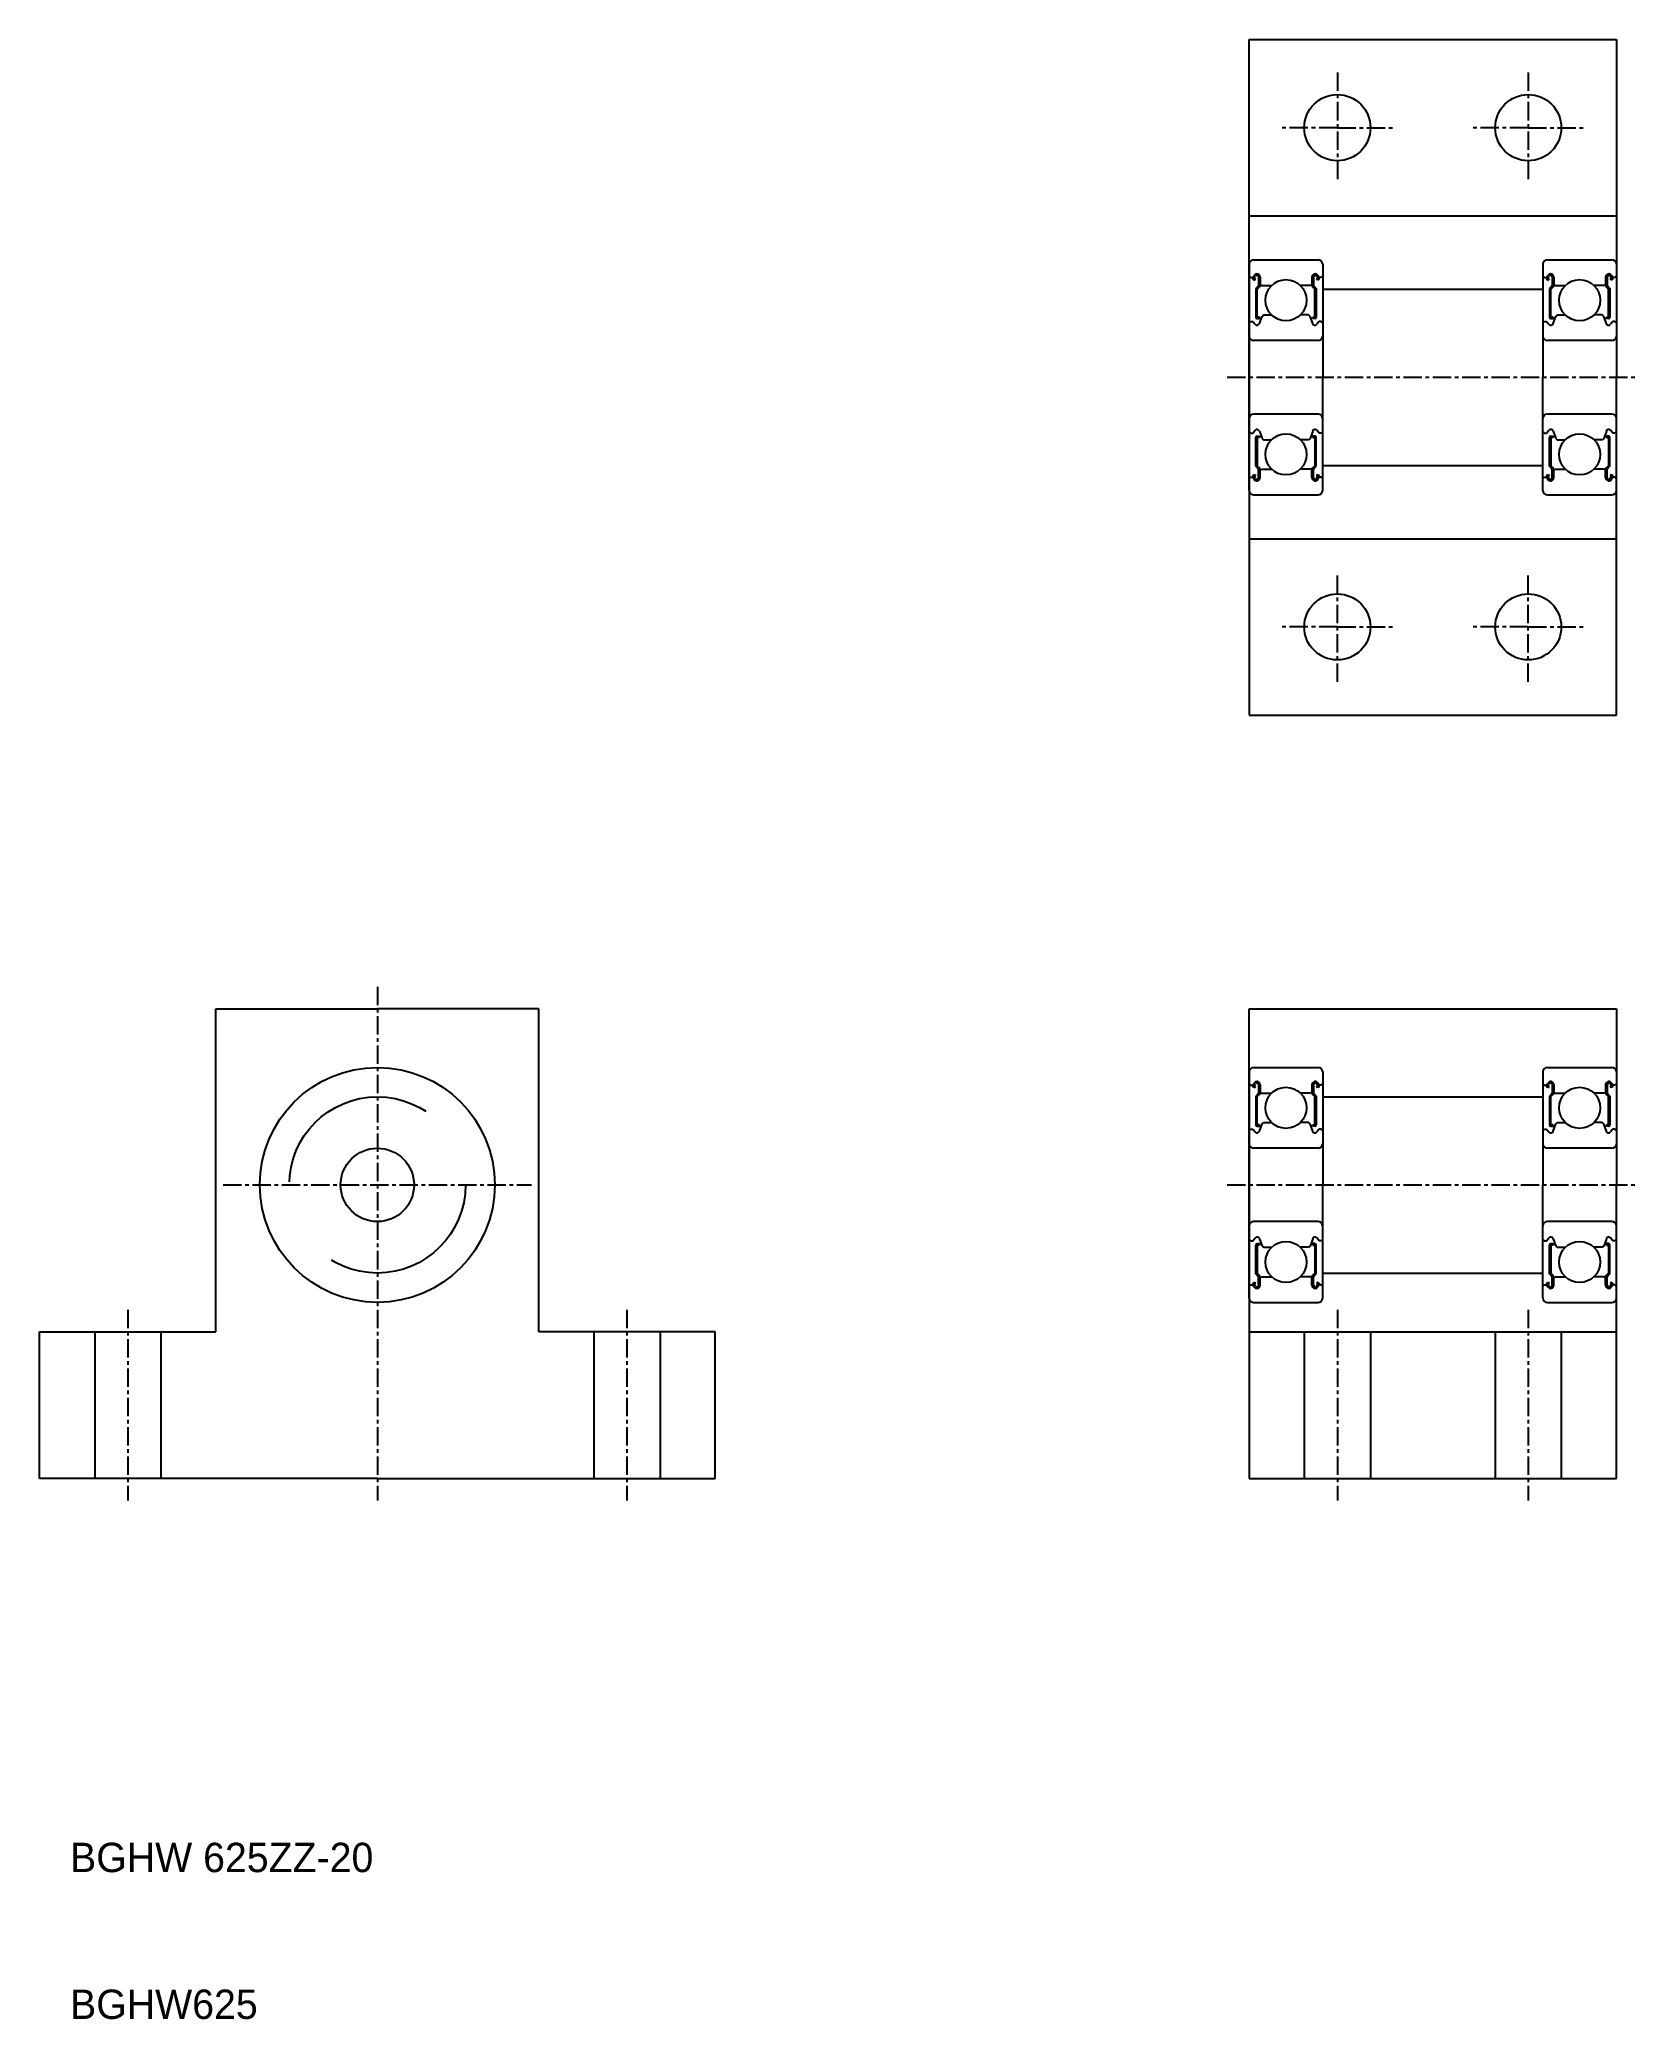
# Model space of a CAD drawing. Extents: x 100 to 208, y 66 to 201.
import ezdxf

# ---------------------------------------------------------------- set-up
doc = ezdxf.new("R2010")
doc.units = 0
doc.linetypes.add('CENTER', pattern=[2, 1.25, -0.25, 0.25, -0.25])
doc.linetypes.add('DASHED', pattern=[19.05, 12.7, -6.35])
doc.layers.get('0').update_dxf_attribs({"linetype": 'CONTINUOUS'})
doc.layers.add('CENTER', color=1, linetype='CENTER')

msp = doc.modelspace()

# ---------------------------------------------------------------- linework, layer by layer
for p, q in [((181.94, 201.2), (206.94, 201.2)), ((181.94, 178.2), (181.94, 201.2)), ((206.94, 201.2), (206.94, 178.2)), ((181.94, 189.2), (206.94, 189.2)), ((182.24, 186.2), (186.64, 186.2)), ((202.24, 186.2), (206.64, 186.2)), ((181.94, 185.9), (181.94, 178.2)), ((181.94, 185.1), (182.04, 185)), ((182.04, 185), (182.19, 185)), ((182.19, 185), (182.27, 185.13)), ((182.22, 184.87), (182.31, 184.82)), ((182.27, 184.95), (182.35, 185.08)), ((182.36, 184.9), (182.27, 184.95)), ((182.31, 184.82), (182.36, 184.9)), ((182.58, 185.02), (182.58, 184.45)), ((182.68, 185.02), (182.68, 184.41)), ((186.21, 185.02), (186.21, 184.41)), ((186.31, 185.02), (186.31, 184.45)), ((186.61, 184.95), (186.53, 185.08)), ((186.53, 184.9), (186.61, 184.95)), ((186.58, 184.82), (186.53, 184.9)), ((186.66, 184.87), (186.58, 184.82)), ((186.7, 185), (186.62, 185.13)), ((186.84, 185), (186.7, 185)), ((186.94, 185.1), (186.84, 185)), ((186.94, 185.9), (186.94, 178.2)), ((201.94, 185.9), (201.94, 178.2)), ((201.94, 185.1), (202.04, 185)), ((202.04, 185), (202.19, 185)), ((202.19, 185), (202.27, 185.13)), ((202.22, 184.87), (202.31, 184.82)), ((202.27, 184.95), (202.35, 185.08)), ((202.36, 184.9), (202.27, 184.95)), ((202.31, 184.82), (202.36, 184.9)), ((202.58, 185.02), (202.58, 184.45)), ((202.68, 185.02), (202.68, 184.41)), ((206.21, 185.02), (206.21, 184.41)), ((206.31, 185.02), (206.31, 184.45)), ((206.61, 184.95), (206.53, 185.08)), ((206.53, 184.9), (206.61, 184.95)), ((206.58, 184.82), (206.53, 184.9)), ((206.66, 184.87), (206.58, 184.82)), ((206.7, 185), (206.62, 185.13)), ((206.84, 185), (206.7, 185)), ((206.94, 185.1), (206.84, 185)), ((206.94, 185.9), (206.94, 178.2)), ((182.58, 184.45), (182.38, 184.25)), ((182.38, 184.25), (182.38, 182.3)), ((182.68, 184.41), (182.48, 184.21)), ((182.48, 182.3), (182.48, 184.21)), ((182.68, 184.55), (182.78, 184.45)), ((182.78, 184.45), (183.46, 184.45)), ((186.11, 184.45), (185.42, 184.45)), ((186.21, 184.55), (186.11, 184.45)), ((186.21, 184.41), (186.4, 184.21)), ((186.31, 184.45), (186.5, 184.25)), ((186.4, 182.3), (186.4, 184.21)), ((186.5, 184.25), (186.5, 182.3)), ((202.58, 184.45), (202.38, 184.25)), ((202.38, 184.25), (202.38, 182.3)), ((202.68, 184.41), (202.48, 184.21)), ((202.48, 182.3), (202.48, 184.21)), ((202.68, 184.55), (202.78, 184.45)), ((202.78, 184.45), (203.46, 184.45)), ((206.11, 184.45), (205.42, 184.45)), ((206.21, 184.55), (206.11, 184.45)), ((206.21, 184.41), (206.4, 184.21)), ((206.31, 184.45), (206.5, 184.25)), ((206.4, 182.3), (206.4, 184.21)), ((206.5, 184.25), (206.5, 182.3)), ((182.63, 182.3), (182.48, 182.3)), ((182.48, 182.2), (182.63, 182.2)), ((182.63, 181.86), (182.81, 182.35)), ((182.63, 182.2), (182.63, 182.3)), ((182.81, 182.35), (182.91, 182.45)), ((182.91, 182.45), (183.46, 182.45)), ((185.98, 182.45), (185.42, 182.45)), ((186.08, 182.35), (185.98, 182.45)), ((186.26, 181.86), (186.08, 182.35)), ((186.26, 182.2), (186.26, 182.3)), ((186.26, 182.3), (186.4, 182.3)), ((186.4, 182.2), (186.26, 182.2)), ((202.63, 182.3), (202.48, 182.3)), ((202.48, 182.2), (202.63, 182.2)), ((202.63, 181.86), (202.81, 182.35)), ((202.63, 182.2), (202.63, 182.3)), ((202.81, 182.35), (202.91, 182.45)), ((202.91, 182.45), (203.46, 182.45)), ((205.98, 182.45), (205.42, 182.45)), ((206.08, 182.35), (205.98, 182.45)), ((206.26, 181.86), (206.08, 182.35)), ((206.26, 182.2), (206.26, 182.3)), ((206.26, 182.3), (206.4, 182.3)), ((206.4, 182.2), (206.26, 182.2)), ((181.94, 181.9), (182.04, 182)), ((182.04, 182), (182.19, 182)), ((182.19, 182), (182.34, 181.81)), ((186.64, 180.7), (182.24, 180.7)), ((186.7, 182), (186.54, 181.81)), ((186.84, 182), (186.7, 182)), ((186.94, 181.9), (186.84, 182)), ((201.94, 181.9), (202.04, 182)), ((202.04, 182), (202.19, 182)), ((202.19, 182), (202.34, 181.81)), ((206.64, 180.7), (202.24, 180.7)), ((206.7, 182), (206.54, 181.81)), ((206.84, 182), (206.7, 182)), ((206.94, 181.9), (206.84, 182)), ((181.94, 178.2), (181.94, 155.2)), ((181.94, 170.5), (181.94, 178.2)), ((186.94, 170.5), (186.94, 178.2)), ((201.94, 170.5), (201.94, 178.2)), ((206.94, 155.2), (206.94, 178.2)), ((206.94, 170.5), (206.94, 178.2)), ((186.64, 175.7), (182.24, 175.7)), ((206.64, 175.7), (202.24, 175.7)), ((181.94, 174.5), (182.04, 174.4)), ((182.04, 174.4), (182.19, 174.4)), ((182.19, 174.4), (182.34, 174.59)), ((182.38, 172.14), (182.38, 174.1)), ((182.48, 174.2), (182.63, 174.2)), ((182.48, 174.1), (182.48, 172.18)), ((182.63, 174.1), (182.48, 174.1)), ((182.63, 174.53), (182.81, 174.04)), ((182.63, 174.2), (182.63, 174.1)), ((182.81, 174.04), (182.91, 173.95)), ((182.91, 173.95), (183.46, 173.95)), ((185.98, 173.95), (185.42, 173.95)), ((186.08, 174.04), (185.98, 173.95)), ((186.26, 174.53), (186.08, 174.04)), ((186.26, 174.2), (186.26, 174.1)), ((186.4, 174.2), (186.26, 174.2)), ((186.26, 174.1), (186.4, 174.1)), ((186.4, 174.1), (186.4, 172.18)), ((186.5, 172.14), (186.5, 174.1)), ((186.7, 174.4), (186.54, 174.59)), ((186.84, 174.4), (186.7, 174.4)), ((186.94, 174.5), (186.84, 174.4)), ((201.94, 174.5), (202.04, 174.4)), ((202.04, 174.4), (202.19, 174.4)), ((202.19, 174.4), (202.34, 174.59)), ((202.38, 172.14), (202.38, 174.1)), ((202.48, 174.2), (202.63, 174.2)), ((202.48, 174.1), (202.48, 172.18)), ((202.63, 174.1), (202.48, 174.1)), ((202.63, 174.53), (202.81, 174.04)), ((202.63, 174.2), (202.63, 174.1)), ((202.81, 174.04), (202.91, 173.95)), ((202.91, 173.95), (203.46, 173.95)), ((205.98, 173.95), (205.42, 173.95)), ((206.08, 174.04), (205.98, 173.95)), ((206.26, 174.53), (206.08, 174.04)), ((206.26, 174.2), (206.26, 174.1)), ((206.4, 174.2), (206.26, 174.2)), ((206.26, 174.1), (206.4, 174.1)), ((206.4, 174.1), (206.4, 172.18)), ((206.5, 172.14), (206.5, 174.1)), ((206.7, 174.4), (206.54, 174.59)), ((206.84, 174.4), (206.7, 174.4)), ((206.94, 174.5), (206.84, 174.4)), ((181.94, 171.3), (182.04, 171.4)), ((182.04, 171.4), (182.19, 171.4)), ((182.19, 171.4), (182.27, 171.26)), ((182.22, 171.53), (182.31, 171.58)), ((182.36, 171.5), (182.27, 171.45)), ((182.27, 171.45), (182.35, 171.31)), ((182.31, 171.58), (182.36, 171.5)), ((182.58, 171.95), (182.38, 172.14)), ((182.68, 171.99), (182.48, 172.18)), ((182.58, 171.37), (182.58, 171.95)), ((182.68, 171.37), (182.68, 171.99)), ((182.68, 171.85), (182.78, 171.95)), ((182.78, 171.95), (183.46, 171.95)), ((186.11, 171.95), (185.42, 171.95)), ((186.21, 171.85), (186.11, 171.95)), ((186.21, 171.99), (186.4, 172.18)), ((186.21, 171.37), (186.21, 171.99)), ((186.31, 171.95), (186.5, 172.14)), ((186.31, 171.37), (186.31, 171.95)), ((186.58, 171.58), (186.53, 171.5)), ((186.53, 171.5), (186.61, 171.45)), ((186.61, 171.45), (186.53, 171.31)), ((186.66, 171.53), (186.58, 171.58)), ((186.7, 171.4), (186.62, 171.26)), ((186.84, 171.4), (186.7, 171.4)), ((186.94, 171.3), (186.84, 171.4)), ((201.94, 171.3), (202.04, 171.4)), ((202.04, 171.4), (202.19, 171.4)), ((202.19, 171.4), (202.27, 171.26)), ((202.22, 171.53), (202.31, 171.58)), ((202.36, 171.5), (202.27, 171.45)), ((202.27, 171.45), (202.35, 171.31)), ((202.31, 171.58), (202.36, 171.5)), ((202.58, 171.95), (202.38, 172.14)), ((202.68, 171.99), (202.48, 172.18)), ((202.58, 171.37), (202.58, 171.95)), ((202.68, 171.37), (202.68, 171.99)), ((202.68, 171.85), (202.78, 171.95)), ((202.78, 171.95), (203.46, 171.95)), ((206.11, 171.95), (205.42, 171.95)), ((206.21, 171.85), (206.11, 171.95)), ((206.21, 171.99), (206.4, 172.18)), ((206.21, 171.37), (206.21, 171.99)), ((206.31, 171.95), (206.5, 172.14)), ((206.31, 171.37), (206.31, 171.95)), ((206.58, 171.58), (206.53, 171.5)), ((206.53, 171.5), (206.61, 171.45)), ((206.61, 171.45), (206.53, 171.31)), ((206.66, 171.53), (206.58, 171.58)), ((206.7, 171.4), (206.62, 171.26)), ((206.84, 171.4), (206.7, 171.4)), ((206.94, 171.3), (206.84, 171.4)), ((182.24, 170.2), (186.64, 170.2)), ((202.24, 170.2), (206.64, 170.2)), ((181.94, 167.2), (206.94, 167.2)), ((181.94, 155.2), (206.94, 155.2)), ((111.56, 113.2), (111.56, 135.2)), ((111.56, 135.2), (122.56, 135.2)), ((133.56, 135.2), (122.56, 135.2)), ((133.56, 113.2), (133.56, 135.2)), ((181.94, 135.2), (206.94, 135.2)), ((181.94, 123.2), (181.94, 135.2)), ((206.94, 135.2), (206.94, 123.2)), ((181.94, 130.9), (181.94, 123.2)), ((182.24, 131.2), (186.64, 131.2)), ((186.94, 130.9), (186.94, 123.2)), ((201.94, 130.9), (201.94, 123.2)), ((202.24, 131.2), (206.64, 131.2)), ((206.94, 130.9), (206.94, 123.2)), ((181.94, 130.1), (182.04, 130)), ((182.04, 130), (182.19, 130)), ((182.19, 130), (182.27, 130.13)), ((182.22, 129.87), (182.31, 129.82)), ((182.27, 129.95), (182.35, 130.08)), ((182.36, 129.9), (182.27, 129.95)), ((182.31, 129.82), (182.36, 129.9)), ((182.58, 129.45), (182.38, 129.25)), ((182.58, 130.02), (182.58, 129.45)), ((182.68, 130.02), (182.68, 129.41)), ((182.68, 129.55), (182.78, 129.45)), ((182.78, 129.45), (183.46, 129.45)), ((186.11, 129.45), (185.42, 129.45)), ((186.21, 129.55), (186.11, 129.45)), ((186.21, 130.02), (186.21, 129.41)), ((186.31, 130.02), (186.31, 129.45)), ((186.31, 129.45), (186.5, 129.25)), ((186.61, 129.95), (186.53, 130.08)), ((186.53, 129.9), (186.61, 129.95)), ((186.58, 129.82), (186.53, 129.9)), ((186.66, 129.87), (186.58, 129.82)), ((186.7, 130), (186.62, 130.13)), ((186.84, 130), (186.7, 130)), ((186.94, 130.1), (186.84, 130)), ((201.94, 130.1), (202.04, 130)), ((202.04, 130), (202.19, 130)), ((202.19, 130), (202.27, 130.13)), ((202.22, 129.87), (202.31, 129.82)), ((202.27, 129.95), (202.35, 130.08)), ((202.36, 129.9), (202.27, 129.95)), ((202.31, 129.82), (202.36, 129.9)), ((202.58, 129.45), (202.38, 129.25)), ((202.58, 130.02), (202.58, 129.45)), ((202.68, 130.02), (202.68, 129.41)), ((202.68, 129.55), (202.78, 129.45)), ((202.78, 129.45), (203.46, 129.45)), ((206.11, 129.45), (205.42, 129.45)), ((206.21, 129.55), (206.11, 129.45)), ((206.21, 130.02), (206.21, 129.41)), ((206.31, 130.02), (206.31, 129.45)), ((206.31, 129.45), (206.5, 129.25)), ((206.61, 129.95), (206.53, 130.08)), ((206.53, 129.9), (206.61, 129.95)), ((206.58, 129.82), (206.53, 129.9)), ((206.66, 129.87), (206.58, 129.82)), ((206.7, 130), (206.62, 130.13)), ((206.84, 130), (206.7, 130)), ((206.94, 130.1), (206.84, 130)), ((182.38, 129.25), (182.38, 127.3)), ((182.68, 129.41), (182.48, 129.21)), ((182.48, 127.3), (182.48, 129.21)), ((186.21, 129.41), (186.4, 129.21)), ((186.4, 127.3), (186.4, 129.21)), ((186.5, 129.25), (186.5, 127.3)), ((202.38, 129.25), (202.38, 127.3)), ((202.68, 129.41), (202.48, 129.21)), ((202.48, 127.3), (202.48, 129.21)), ((206.21, 129.41), (206.4, 129.21)), ((206.4, 127.3), (206.4, 129.21)), ((206.5, 129.25), (206.5, 127.3)), ((181.94, 126.9), (182.04, 127)), ((182.04, 127), (182.19, 127)), ((182.19, 127), (182.34, 126.81)), ((182.63, 127.3), (182.48, 127.3)), ((182.48, 127.2), (182.63, 127.2)), ((182.63, 126.86), (182.81, 127.35)), ((182.63, 127.2), (182.63, 127.3)), ((182.81, 127.35), (182.91, 127.45)), ((182.91, 127.45), (183.46, 127.45)), ((185.98, 127.45), (185.42, 127.45)), ((186.08, 127.35), (185.98, 127.45)), ((186.26, 126.86), (186.08, 127.35)), ((186.26, 127.2), (186.26, 127.3)), ((186.26, 127.3), (186.4, 127.3)), ((186.4, 127.2), (186.26, 127.2)), ((186.7, 127), (186.54, 126.81)), ((186.84, 127), (186.7, 127)), ((186.94, 126.9), (186.84, 127)), ((201.94, 126.9), (202.04, 127)), ((202.04, 127), (202.19, 127)), ((202.19, 127), (202.34, 126.81)), ((202.63, 127.3), (202.48, 127.3)), ((202.48, 127.2), (202.63, 127.2)), ((202.63, 126.86), (202.81, 127.35)), ((202.63, 127.2), (202.63, 127.3)), ((202.81, 127.35), (202.91, 127.45)), ((202.91, 127.45), (203.46, 127.45)), ((205.98, 127.45), (205.42, 127.45)), ((206.08, 127.35), (205.98, 127.45)), ((206.26, 126.86), (206.08, 127.35)), ((206.26, 127.3), (206.4, 127.3)), ((206.26, 127.2), (206.26, 127.3)), ((206.4, 127.2), (206.26, 127.2)), ((206.7, 127), (206.54, 126.81)), ((206.84, 127), (206.7, 127)), ((206.94, 126.9), (206.84, 127)), ((186.64, 125.7), (182.24, 125.7)), ((206.64, 125.7), (202.24, 125.7)), ((181.94, 123.2), (181.94, 103.2)), ((181.94, 115.5), (181.94, 123.2)), ((186.94, 115.5), (186.94, 123.2)), ((201.94, 115.5), (201.94, 123.2)), ((206.94, 103.2), (206.94, 123.2)), ((206.94, 115.5), (206.94, 123.2)), ((186.64, 120.7), (182.24, 120.7)), ((206.64, 120.7), (202.24, 120.7)), ((181.94, 119.5), (182.04, 119.4)), ((182.04, 119.4), (182.19, 119.4)), ((182.19, 119.4), (182.34, 119.59)), ((182.38, 117.14), (182.38, 119.1)), ((182.48, 119.2), (182.63, 119.2)), ((182.48, 119.1), (182.48, 117.18)), ((182.63, 119.1), (182.48, 119.1)), ((182.63, 119.53), (182.81, 119.04)), ((182.63, 119.2), (182.63, 119.1)), ((182.81, 119.04), (182.91, 118.95)), ((182.91, 118.95), (183.46, 118.95)), ((185.98, 118.95), (185.42, 118.95)), ((186.08, 119.04), (185.98, 118.95)), ((186.26, 119.53), (186.08, 119.04)), ((186.26, 119.2), (186.26, 119.1)), ((186.4, 119.2), (186.26, 119.2)), ((186.26, 119.1), (186.4, 119.1)), ((186.4, 119.1), (186.4, 117.18)), ((186.5, 117.14), (186.5, 119.1)), ((186.7, 119.4), (186.54, 119.59)), ((186.84, 119.4), (186.7, 119.4)), ((186.94, 119.5), (186.84, 119.4)), ((201.94, 119.5), (202.04, 119.4)), ((202.04, 119.4), (202.19, 119.4)), ((202.19, 119.4), (202.34, 119.59)), ((202.38, 117.14), (202.38, 119.1)), ((202.48, 119.2), (202.63, 119.2)), ((202.63, 119.1), (202.48, 119.1)), ((202.48, 119.1), (202.48, 117.18)), ((202.63, 119.53), (202.81, 119.04)), ((202.63, 119.2), (202.63, 119.1)), ((202.81, 119.04), (202.91, 118.95)), ((202.91, 118.95), (203.46, 118.95)), ((205.98, 118.95), (205.42, 118.95)), ((206.08, 119.04), (205.98, 118.95)), ((206.26, 119.53), (206.08, 119.04)), ((206.4, 119.2), (206.26, 119.2)), ((206.26, 119.2), (206.26, 119.1)), ((206.26, 119.1), (206.4, 119.1)), ((206.4, 119.1), (206.4, 117.18)), ((206.5, 117.14), (206.5, 119.1)), ((206.7, 119.4), (206.54, 119.59)), ((206.84, 119.4), (206.7, 119.4)), ((206.94, 119.5), (206.84, 119.4)), ((181.94, 116.3), (182.04, 116.4)), ((182.04, 116.4), (182.19, 116.4)), ((182.19, 116.4), (182.27, 116.26)), ((182.22, 116.53), (182.31, 116.58)), ((182.36, 116.5), (182.27, 116.45)), ((182.27, 116.45), (182.35, 116.31)), ((182.31, 116.58), (182.36, 116.5)), ((182.58, 116.95), (182.38, 117.14)), ((182.68, 116.99), (182.48, 117.18)), ((182.58, 116.37), (182.58, 116.95)), ((182.68, 116.37), (182.68, 116.99)), ((182.68, 116.85), (182.78, 116.95)), ((182.78, 116.95), (183.46, 116.95)), ((186.11, 116.95), (185.42, 116.95)), ((186.21, 116.85), (186.11, 116.95)), ((186.21, 116.99), (186.4, 117.18)), ((186.21, 116.37), (186.21, 116.99)), ((186.31, 116.95), (186.5, 117.14)), ((186.31, 116.37), (186.31, 116.95)), ((186.58, 116.58), (186.53, 116.5)), ((186.53, 116.5), (186.61, 116.45)), ((186.61, 116.45), (186.53, 116.31)), ((186.66, 116.53), (186.58, 116.58)), ((186.7, 116.4), (186.62, 116.26)), ((186.84, 116.4), (186.7, 116.4)), ((186.94, 116.3), (186.84, 116.4)), ((201.94, 116.3), (202.04, 116.4)), ((202.04, 116.4), (202.19, 116.4)), ((202.19, 116.4), (202.27, 116.26)), ((202.22, 116.53), (202.31, 116.58)), ((202.36, 116.5), (202.27, 116.45)), ((202.27, 116.45), (202.35, 116.31)), ((202.31, 116.58), (202.36, 116.5)), ((202.58, 116.95), (202.38, 117.14)), ((202.68, 116.99), (202.48, 117.18)), ((202.58, 116.37), (202.58, 116.95)), ((202.68, 116.37), (202.68, 116.99)), ((202.68, 116.85), (202.78, 116.95)), ((202.78, 116.95), (203.46, 116.95)), ((206.11, 116.95), (205.42, 116.95)), ((206.21, 116.85), (206.11, 116.95)), ((206.21, 116.99), (206.4, 117.18)), ((206.21, 116.37), (206.21, 116.99)), ((206.31, 116.95), (206.5, 117.14)), ((206.31, 116.37), (206.31, 116.95)), ((206.58, 116.58), (206.53, 116.5)), ((206.53, 116.5), (206.61, 116.45)), ((206.61, 116.45), (206.53, 116.31)), ((206.66, 116.53), (206.58, 116.58)), ((206.7, 116.4), (206.62, 116.26)), ((206.84, 116.4), (206.7, 116.4)), ((206.94, 116.3), (206.84, 116.4)), ((182.24, 115.2), (186.64, 115.2)), ((202.24, 115.2), (206.64, 115.2)), ((99.56, 103.2), (99.56, 113.2)), ((99.56, 113.2), (111.56, 113.2)), ((145.56, 113.2), (133.56, 113.2)), ((145.56, 103.2), (145.56, 113.2)), ((181.94, 113.2), (206.94, 113.2)), ((122.56, 103.2), (99.56, 103.2)), ((122.56, 103.2), (145.56, 103.2)), ((181.94, 103.2), (206.94, 103.2))]:
    msp.add_line(p, q)
at = {"color": 7, "linetype": 'CONTINUOUS'}
for p, q in [((186.94, 184.2), (201.94, 184.2)), ((186.94, 172.2), (201.94, 172.2)), ((186.94, 129.2), (201.94, 129.2)), ((186.94, 117.2), (201.94, 117.2))]:
    msp.add_line(p, q, dxfattribs=at)
at = {"color": 3, "linetype": 'DASHED'}
for p, q in [((103.31, 113.2), (103.31, 103.2)), ((107.81, 113.2), (107.81, 103.2)), ((137.31, 113.2), (137.31, 103.2)), ((141.81, 113.2), (141.81, 103.2)), ((185.69, 113.2), (185.69, 103.2)), ((190.19, 113.2), (190.19, 103.2)), ((198.69, 113.2), (198.69, 103.2)), ((203.19, 113.2), (203.19, 103.2))]:
    msp.add_line(p, q, dxfattribs=at)
for centre, radius in [((187.94, 195.2), 2.25), ((200.94, 195.2), 2.25), ((184.44, 183.45), 1.4), ((204.44, 183.45), 1.4), ((184.44, 172.95), 1.4), ((204.44, 172.95), 1.4), ((187.94, 161.2), 2.25), ((200.94, 161.2), 2.25), ((122.56, 123.2), 8), ((184.44, 128.45), 1.4), ((204.44, 128.45), 1.4), ((122.56, 123.2), 2.5), ((184.44, 117.95), 1.4), ((204.44, 117.95), 1.4)]:
    msp.add_circle(centre, radius)
msp.add_circle((122.56, 123.2), 6, dxfattribs=at)
for centre, radius, start, end in [((182.24, 185.9), 0.3, 90, 180), ((186.64, 185.9), 0.3, 0, 90), ((202.24, 185.9), 0.3, 90, 180), ((206.64, 185.9), 0.3, 0, 90), ((182.27, 184.95), 0.0978, 150.0138, 239.9963), ((182.46, 185.02), 0.219, 0, 150.0003), ((182.46, 185.02), 0.121, 0, 150), ((186.43, 185.02), 0.219, 29.9997, 180), ((186.43, 185.02), 0.121, 29.9999, 180), ((186.61, 184.95), 0.0978, 300.0037, 29.9862), ((202.27, 184.95), 0.0978, 150.0138, 239.9963), ((202.46, 185.02), 0.219, 0, 150.0003), ((202.46, 185.02), 0.121, 0, 150), ((206.43, 185.02), 0.219, 29.9997, 180), ((206.43, 185.02), 0.121, 29.9999, 180), ((206.61, 184.95), 0.0978, 300.0037, 29.9862), ((182.48, 182.3), 0.0978, 180.0001, 270), ((186.4, 182.3), 0.0978, 270, 359.9999), ((202.48, 182.3), 0.0978, 180.0001, 270), ((206.4, 182.3), 0.0978, 270, 359.9999), ((182.24, 181), 0.3, 180, 270), ((182.47, 181.91), 0.164, 220.0001, 343.1529), ((186.41, 181.91), 0.164, 196.8471, 319.9999), ((186.64, 181), 0.3, 270, 0), ((202.24, 181), 0.3, 180, 270), ((202.47, 181.91), 0.164, 220.0001, 343.1529), ((206.41, 181.91), 0.164, 196.8471, 319.9999), ((206.64, 181), 0.3, 270, 0), ((182.24, 175.4), 0.3, 90, 180), ((186.64, 175.4), 0.3, 0, 90), ((202.24, 175.4), 0.3, 90, 180), ((206.64, 175.4), 0.3, 0, 90), ((182.47, 174.49), 0.164, 16.8471, 139.9999), ((182.48, 174.1), 0.0978, 90, 179.9999), ((186.41, 174.49), 0.164, 40.0001, 163.1529), ((186.4, 174.1), 0.0978, 0.0001, 90), ((202.47, 174.49), 0.164, 16.8471, 139.9999), ((202.48, 174.1), 0.0978, 90, 179.9999), ((206.41, 174.49), 0.164, 40.0001, 163.1529), ((206.4, 174.1), 0.0978, 0.0001, 90), ((182.27, 171.45), 0.0978, 120.0037, 209.9862), ((182.46, 171.37), 0.219, 209.9997, 0), ((182.46, 171.37), 0.121, 209.9999, 0), ((186.43, 171.37), 0.219, 180, 330.0003), ((186.43, 171.37), 0.121, 180, 330.0001), ((186.61, 171.45), 0.0978, 330.0138, 59.9963), ((202.27, 171.45), 0.0978, 120.0037, 209.9862), ((202.46, 171.37), 0.219, 209.9997, 0), ((202.46, 171.37), 0.121, 209.9999, 0), ((206.43, 171.37), 0.219, 180, 330.0003), ((206.43, 171.37), 0.121, 180, 330.0001), ((206.61, 171.45), 0.0978, 330.0138, 59.9963), ((182.24, 170.5), 0.3, 180, 270), ((186.64, 170.5), 0.3, 270, 0), ((202.24, 170.5), 0.3, 180, 270), ((206.64, 170.5), 0.3, 270, 0), ((182.24, 130.9), 0.3, 90, 180), ((186.64, 130.9), 0.3, 0, 90), ((202.24, 130.9), 0.3, 90, 180), ((206.64, 130.9), 0.3, 0, 90), ((182.27, 129.95), 0.0978, 150.0138, 239.9963), ((182.46, 130.02), 0.219, 0, 150.0003), ((182.46, 130.02), 0.121, 0, 150), ((186.43, 130.02), 0.219, 29.9997, 180), ((186.43, 130.02), 0.121, 29.9999, 180), ((186.61, 129.95), 0.0978, 300.0037, 29.9862), ((202.27, 129.95), 0.0978, 150.0138, 239.9963), ((202.46, 130.02), 0.219, 0, 150.0003), ((202.46, 130.02), 0.121, 0, 150), ((206.43, 130.02), 0.219, 29.9997, 180), ((206.43, 130.02), 0.121, 29.9999, 180), ((206.61, 129.95), 0.0978, 300.0037, 29.9862), ((182.47, 126.91), 0.164, 220.0001, 343.1529), ((182.48, 127.3), 0.0978, 180.0001, 270), ((186.41, 126.91), 0.164, 196.8471, 319.9999), ((186.4, 127.3), 0.0978, 270, 359.9999), ((202.47, 126.91), 0.164, 220.0001, 343.1529), ((202.48, 127.3), 0.0978, 180.0001, 270), ((206.41, 126.91), 0.164, 196.8471, 319.9999), ((206.4, 127.3), 0.0978, 270, 359.9999), ((182.24, 126), 0.3, 180, 270), ((186.64, 126), 0.3, 270, 0), ((202.24, 126), 0.3, 180, 270), ((206.64, 126), 0.3, 270, 0), ((182.24, 120.4), 0.3, 90, 180), ((186.64, 120.4), 0.3, 0, 90), ((202.24, 120.4), 0.3, 90, 180), ((206.64, 120.4), 0.3, 0, 90), ((182.47, 119.49), 0.164, 16.8471, 139.9999), ((182.48, 119.1), 0.0978, 90, 179.9999), ((186.41, 119.49), 0.164, 40.0001, 163.1529), ((186.4, 119.1), 0.0978, 0.0001, 90), ((202.47, 119.49), 0.164, 16.8471, 139.9999), ((202.48, 119.1), 0.0978, 90, 179.9999), ((206.41, 119.49), 0.164, 40.0001, 163.1529), ((206.4, 119.1), 0.0978, 0.0001, 90), ((182.27, 116.45), 0.0978, 120.0037, 209.9862), ((182.46, 116.37), 0.219, 209.9997, 0), ((182.46, 116.37), 0.121, 209.9999, 0), ((186.43, 116.37), 0.219, 180, 330.0003), ((186.43, 116.37), 0.121, 180, 330.0001), ((186.61, 116.45), 0.0978, 330.0138, 59.9963), ((202.27, 116.45), 0.0978, 120.0037, 209.9862), ((202.46, 116.37), 0.219, 209.9997, 0), ((202.46, 116.37), 0.121, 209.9999, 0), ((206.43, 116.37), 0.219, 180, 330.0003), ((206.43, 116.37), 0.121, 180, 330.0001), ((206.61, 116.45), 0.0978, 330.0138, 59.9963), ((182.24, 115.5), 0.3, 180, 270), ((186.64, 115.5), 0.3, 270, 0), ((202.24, 115.5), 0.3, 180, 270), ((206.64, 115.5), 0.3, 270, 0)]:
    msp.add_arc(centre, radius, start, end)
at = {"layer": 'CENTER', "color": 1, "linetype": 'CENTER'}
for p, q in [((187.94, 198.95), (187.94, 191.45)), ((200.94, 198.95), (200.94, 191.45)), ((187.94, 195.2), (184.19, 195.2)), ((187.94, 195.2), (191.69, 195.2)), ((200.94, 195.2), (197.19, 195.2)), ((200.94, 195.2), (204.69, 195.2)), ((180.44, 178.2), (208.44, 178.2)), ((187.94, 157.45), (187.94, 164.95)), ((200.94, 157.45), (200.94, 164.95)), ((187.94, 161.2), (184.19, 161.2)), ((187.94, 161.2), (191.69, 161.2)), ((200.94, 161.2), (197.19, 161.2)), ((200.94, 161.2), (204.69, 161.2)), ((122.56, 136.7), (122.56, 101.7)), ((112.06, 123.2), (133.06, 123.2)), ((180.44, 123.2), (208.44, 123.2)), ((105.56, 114.7), (105.56, 101.7)), ((139.56, 114.7), (139.56, 101.7)), ((187.94, 114.7), (187.94, 101.7)), ((200.94, 114.7), (200.94, 101.7))]:
    msp.add_line(p, q, dxfattribs=at)

# ---------------------------------------------------------------- texts
for s, p in [('BGHW 625ZZ-20', (101.63, 76.4)), ('BGHW625', (101.63, 66.4))]:
    msp.add_text(s, height=2).set_placement(p)

doc.saveas('drawing.dxf')
